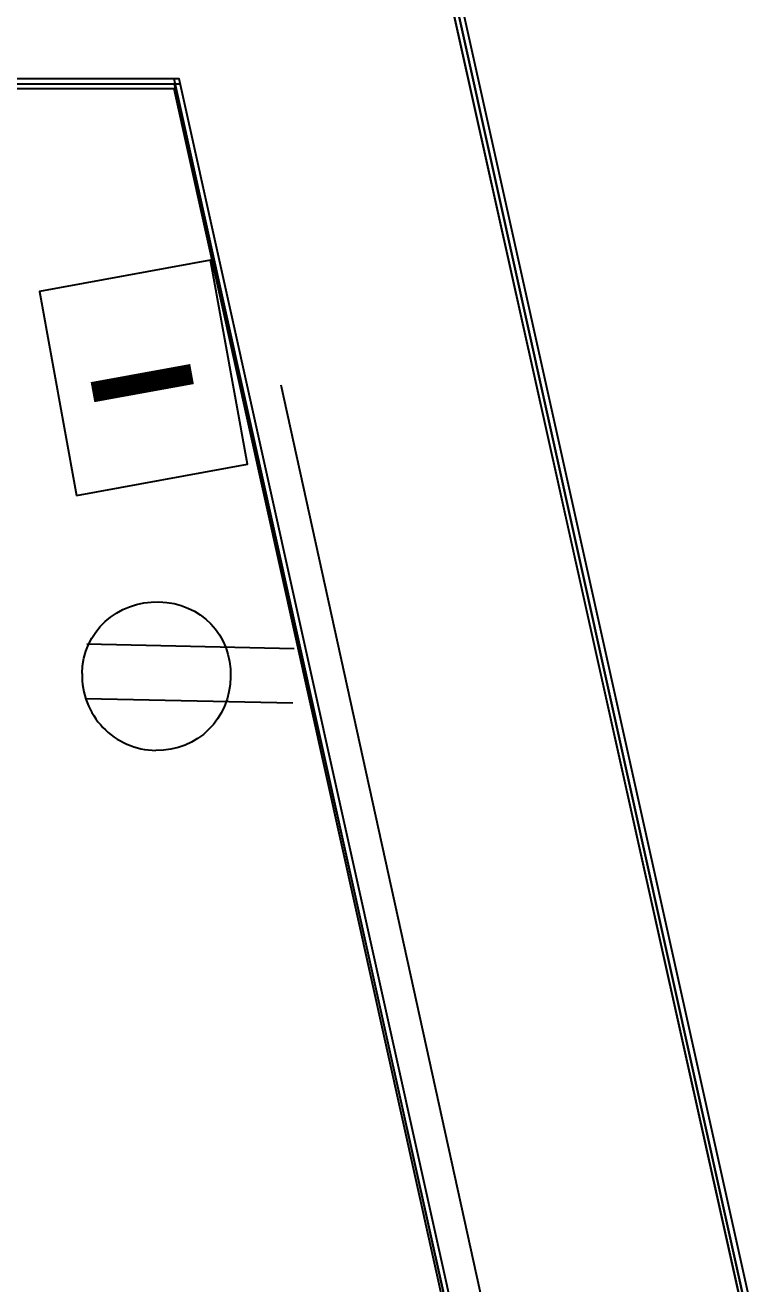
# Model space of a CAD drawing. Header units: inches. Extents: x -1841 to -80, y -100 to 1021.
# Drawn here: x -821.83 to -810.2, y 439.55 to 459.94 of the extents above; entities that cross this region are included whole.
import ezdxf

# ---------------------------------------------------------------- set-up
doc = ezdxf.new("R2010")
doc.units = ezdxf.units.IN
doc.header["$MEASUREMENT"] = 0
doc.layers.add('PDF_Geometry', color=7, linetype='Continuous', true_color=0x777777)
doc.layers.add('PDF_Text', color=7, linetype='Continuous')
doc.styles.add('PDF ArialRoundedMT Bold', font='arialbd.ttf')

msp = doc.modelspace()

# ---------------------------------------------------------------- linework, layer by layer
at = {"layer": 'PDF_Geometry', "color": 7, "lineweight": 25}
for points in [[(-795.014, 399.011), (-794.021, 399.26), (-798.075, 417.376), (-799.068, 417.211), (-795.014, 399.011), (-800.97, 397.688), (-815.778, 464.116), (-828.932, 523.348), (-728.834, 545.601), (-728.006, 542.044), (-728.089, 541.961), (-728.172, 541.961), (-728.916, 545.436), (-828.766, 523.265), (-815.613, 464.116), (-800.888, 397.853), (-800.97, 397.771), (-815.695, 464.116), (-828.849, 523.265), (-815.695, 464.116), (-800.97, 397.771), (-800.888, 397.853), (-795.014, 399.177), (-795.014, 399.094)], [(-804.61, 392.89), (-810.07, 417.542), (-822.975, 417.542), (-822.975, 419.941), (-810.649, 419.941), (-819.335, 459.07), (-819.666, 459.07), (-832.075, 459.07), (-832.075, 463.951), (-820.742, 463.951), (-834.722, 526.74), (-829.924, 527.815), (-807.009, 532.944), (-806.017, 528.394), (-828.932, 523.348), (-815.778, 464.116), (-800.143, 393.882)], [(-820.997, 452.322), (-818.227, 452.826), (-818.828, 456.131), (-821.598, 455.627)]]:
    msp.add_lwpolyline(points, close=True, dxfattribs=at)
for points in [[(-810.649, 420.024), (-822.975, 420.024), (-822.975, 419.941), (-810.649, 419.941), (-819.335, 459.07), (-832.075, 459.07), (-832.075, 458.987), (-819.418, 458.987), (-810.732, 420.024), (-822.975, 420.024), (-822.975, 420.106), (-810.815, 420.106), (-819.418, 458.905), (-832.075, 458.905), (-832.075, 458.987), (-819.335, 458.987)], [(-810.732, 419.941), (-819.418, 459.07)], [(-812.469, 430.364), (-817.681, 454.107)], [(-817.473, 449.838), (-820.831, 449.911)], [(-817.492, 448.956), (-820.85, 449.029)]]:
    msp.add_lwpolyline(points, dxfattribs=at)
msp.add_arc((-819.693, 449.406), 1.216, 178.5157, 268.9952, dxfattribs=at)
for points in [[(-820.909, 449.438), (-820.894, 450.116), (-820.34, 450.613), (-819.662, 450.598)], [(-819.662, 450.598), (-818.984, 450.584), (-818.486, 450.064), (-818.501, 449.385)], [(-818.501, 449.385), (-818.515, 448.707), (-819.036, 448.175), (-819.714, 448.19)]]:
    msp.add_open_spline(points, degree=3, dxfattribs=at)

# ---------------------------------------------------------------- texts
at = {"layer": 'PDF_Text', "color": 7, "lineweight": 25, "insert": (-819.99, 454.454), "char_height": 1.639, "attachment_point": 4, "rotation": 280.3118, "style": 'PDF ArialRoundedMT Bold'}
msp.add_mtext('I', dxfattribs=at)

doc.saveas('drawing.dxf')
